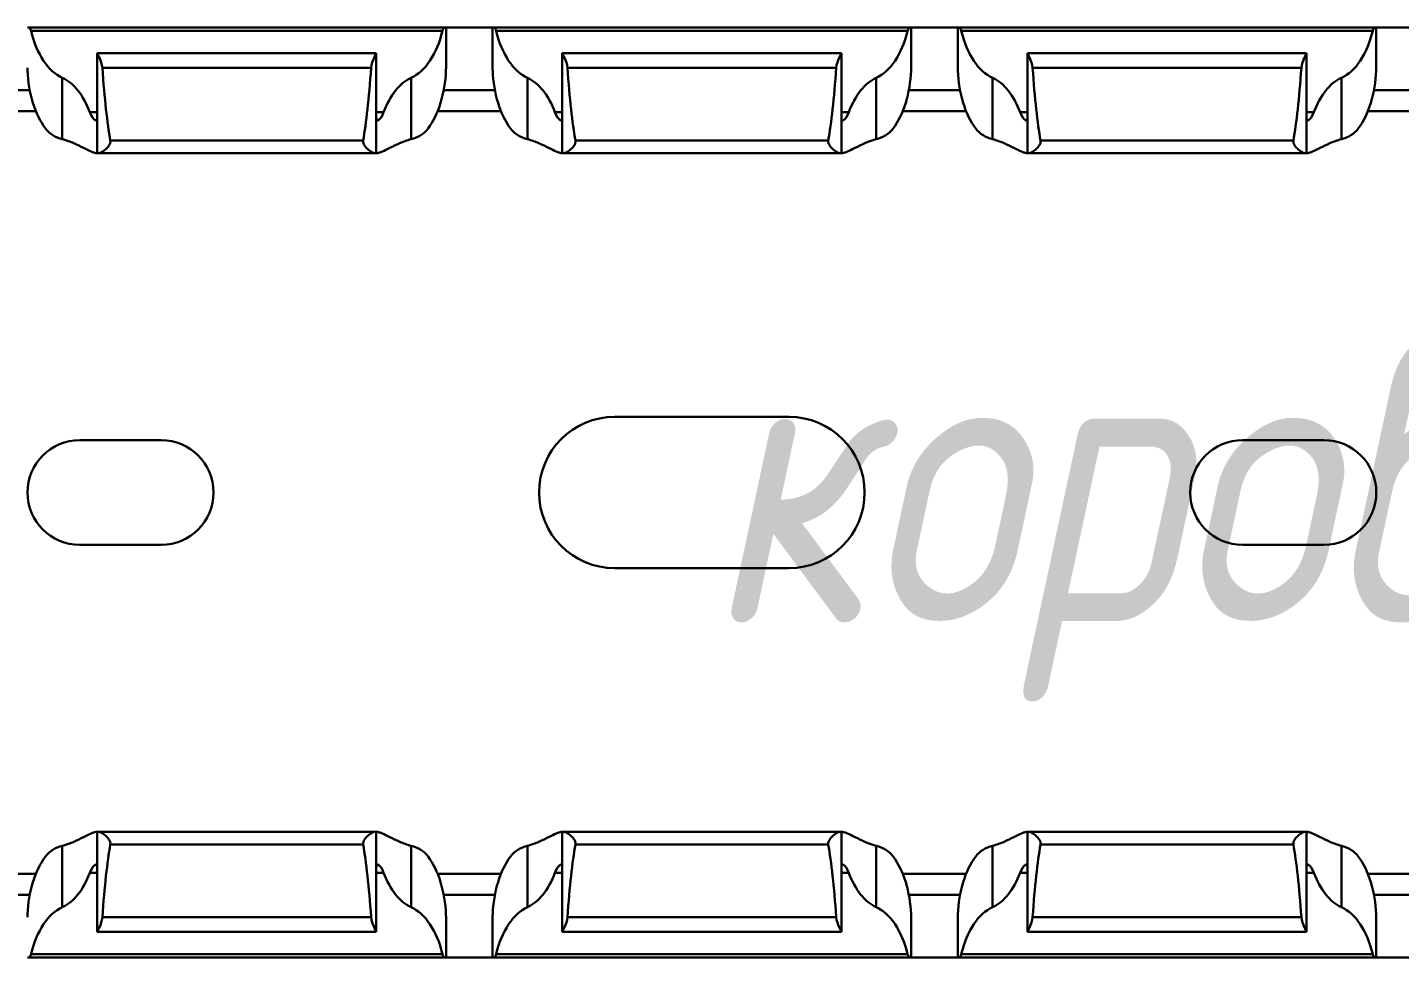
# Model space of a CAD drawing. Header units: millimetres. Extents: x -2573 to 2942, y -1220 to 2800.
# Drawn here: x 1441.4 to 1500.4, y 1288 to 1328 of the extents above; entities that cross this region are included whole.
import ezdxf

# ---------------------------------------------------------------- set-up
doc = ezdxf.new("R2010")
doc.units = ezdxf.units.MM
doc.styles.add('textstyle12', font='isocpeui.ttf', dxfattribs={"width": 0.8})

msp = doc.modelspace()

# ---------------------------------------------------------------- linework, layer by layer
at = {"linetype": 'Continuous', "lineweight": 30}
for p, q in [((1441.386, 1328), (1441.453, 1328)), ((1459.32, 1328), (1441.453, 1328)), ((1459.231, 1327.85), (1441.541, 1327.85)), ((1459.386, 1328), (1459.32, 1328)), ((1459.386, 1326.27), (1459.386, 1328)), ((1461.386, 1328), (1459.386, 1328)), ((1461.386, 1328), (1461.386, 1326.269)), ((1461.386, 1328), (1461.453, 1328)), ((1479.32, 1328), (1461.453, 1328)), ((1479.231, 1327.85), (1461.541, 1327.85)), ((1479.386, 1328), (1479.32, 1328)), ((1479.386, 1326.27), (1479.386, 1328)), ((1481.386, 1328), (1479.386, 1328)), ((1481.386, 1328), (1481.386, 1326.269)), ((1481.386, 1328), (1481.453, 1328)), ((1499.32, 1328), (1481.453, 1328)), ((1499.231, 1327.85), (1481.541, 1327.85)), ((1499.386, 1328), (1499.32, 1328)), ((1499.386, 1326.27), (1499.386, 1328)), ((1501.386, 1328), (1499.386, 1328)), ((1456.386, 1326.9), (1444.386, 1326.9)), ((1444.386, 1326.9), (1444.386, 1326.896)), ((1444.386, 1322.6), (1444.386, 1326.896)), ((1456.386, 1326.896), (1456.386, 1326.9)), ((1456.386, 1322.6), (1456.386, 1326.896)), ((1476.386, 1326.9), (1464.386, 1326.9)), ((1464.386, 1326.9), (1464.386, 1326.896)), ((1464.386, 1322.6), (1464.386, 1326.896)), ((1476.386, 1326.896), (1476.386, 1326.9)), ((1476.386, 1322.6), (1476.386, 1326.896)), ((1496.386, 1326.9), (1484.386, 1326.9)), ((1484.386, 1326.9), (1484.386, 1326.896)), ((1484.386, 1322.6), (1484.386, 1326.896)), ((1496.386, 1326.896), (1496.386, 1326.9)), ((1496.386, 1322.6), (1496.386, 1326.896)), ((1442.886, 1323.193), (1442.886, 1325.833)), ((1456.165, 1326.261), (1444.607, 1326.261)), ((1457.886, 1323.193), (1457.886, 1325.833)), ((1462.886, 1323.193), (1462.886, 1325.833)), ((1476.165, 1326.261), (1464.607, 1326.261)), ((1477.886, 1323.193), (1477.886, 1325.833)), ((1482.886, 1323.193), (1482.886, 1325.833)), ((1496.165, 1326.261), (1484.607, 1326.261)), ((1497.886, 1323.193), (1497.886, 1325.833)), ((1441.487, 1325.3), (1439.285, 1325.3)), ((1461.487, 1325.3), (1459.285, 1325.3)), ((1481.487, 1325.3), (1479.285, 1325.3)), ((1501.487, 1325.3), (1499.285, 1325.3)), ((1439.025, 1324.4), (1441.748, 1324.4)), ((1444.386, 1324.35), (1444.069, 1324.35)), ((1456.703, 1324.35), (1456.386, 1324.35)), ((1459.025, 1324.4), (1461.748, 1324.4)), ((1464.386, 1324.35), (1464.069, 1324.35)), ((1476.703, 1324.35), (1476.386, 1324.35)), ((1479.025, 1324.4), (1481.748, 1324.4)), ((1484.386, 1324.35), (1484.069, 1324.35)), ((1496.703, 1324.35), (1496.386, 1324.35)), ((1499.025, 1324.4), (1501.748, 1324.4)), ((1455.822, 1323.144), (1444.95, 1323.144)), ((1475.822, 1323.144), (1464.95, 1323.144)), ((1495.822, 1323.144), (1484.95, 1323.144)), ((1444.386, 1322.6), (1444.329, 1322.6)), ((1444.471, 1322.6), (1444.386, 1322.6)), ((1456.302, 1322.6), (1444.471, 1322.6)), ((1456.386, 1322.6), (1456.302, 1322.6)), ((1456.443, 1322.6), (1456.386, 1322.6)), ((1464.386, 1322.6), (1464.329, 1322.6)), ((1464.471, 1322.6), (1464.386, 1322.6)), ((1476.302, 1322.6), (1464.471, 1322.6)), ((1476.386, 1322.6), (1476.302, 1322.6)), ((1476.443, 1322.6), (1476.386, 1322.6)), ((1484.386, 1322.6), (1484.329, 1322.6)), ((1484.471, 1322.6), (1484.386, 1322.6)), ((1496.302, 1322.6), (1484.471, 1322.6)), ((1496.386, 1322.6), (1496.302, 1322.6)), ((1496.443, 1322.6), (1496.386, 1322.6)), ((1474.136, 1311.25), (1466.636, 1311.25)), ((1447.136, 1310.25), (1443.636, 1310.25)), ((1497.136, 1310.25), (1493.636, 1310.25)), ((1443.636, 1305.75), (1447.136, 1305.75)), ((1493.636, 1305.75), (1497.136, 1305.75)), ((1466.636, 1304.75), (1474.136, 1304.75)), ((1444.386, 1293.4), (1444.329, 1293.4)), ((1444.386, 1293.4), (1444.386, 1289.104)), ((1444.471, 1293.4), (1444.386, 1293.4)), ((1456.302, 1293.4), (1444.471, 1293.4)), ((1456.386, 1293.4), (1456.302, 1293.4)), ((1456.386, 1293.4), (1456.386, 1289.104)), ((1456.443, 1293.4), (1456.386, 1293.4)), ((1464.386, 1293.4), (1464.329, 1293.4)), ((1464.386, 1293.4), (1464.386, 1289.104)), ((1464.471, 1293.4), (1464.386, 1293.4)), ((1476.302, 1293.4), (1464.471, 1293.4)), ((1476.386, 1293.4), (1476.302, 1293.4)), ((1476.386, 1293.4), (1476.386, 1289.104)), ((1476.443, 1293.4), (1476.386, 1293.4)), ((1484.386, 1293.4), (1484.329, 1293.4)), ((1484.386, 1293.4), (1484.386, 1289.104)), ((1484.471, 1293.4), (1484.386, 1293.4)), ((1496.302, 1293.4), (1484.471, 1293.4)), ((1496.386, 1293.4), (1496.302, 1293.4)), ((1496.386, 1293.4), (1496.386, 1289.104)), ((1496.443, 1293.4), (1496.386, 1293.4)), ((1442.886, 1292.807), (1442.886, 1290.167)), ((1455.822, 1292.856), (1444.95, 1292.856)), ((1457.886, 1292.807), (1457.886, 1290.167)), ((1462.886, 1292.807), (1462.886, 1290.167)), ((1475.822, 1292.856), (1464.95, 1292.856)), ((1477.886, 1292.807), (1477.886, 1290.167)), ((1482.886, 1292.807), (1482.886, 1290.167)), ((1495.822, 1292.856), (1484.95, 1292.856)), ((1497.886, 1292.807), (1497.886, 1290.167)), ((1439.025, 1291.6), (1441.748, 1291.6)), ((1444.386, 1291.65), (1444.069, 1291.65)), ((1456.703, 1291.65), (1456.386, 1291.65)), ((1459.025, 1291.6), (1461.748, 1291.6)), ((1464.386, 1291.65), (1464.069, 1291.65)), ((1476.703, 1291.65), (1476.386, 1291.65)), ((1479.025, 1291.6), (1481.748, 1291.6)), ((1484.386, 1291.65), (1484.069, 1291.65)), ((1496.703, 1291.65), (1496.386, 1291.65)), ((1499.025, 1291.6), (1501.748, 1291.6)), ((1441.487, 1290.7), (1439.285, 1290.7)), ((1461.487, 1290.7), (1459.285, 1290.7)), ((1481.487, 1290.7), (1479.285, 1290.7)), ((1501.487, 1290.7), (1499.285, 1290.7)), ((1456.165, 1289.739), (1444.607, 1289.739)), ((1459.386, 1288), (1459.386, 1289.73)), ((1461.386, 1289.731), (1461.386, 1288)), ((1476.165, 1289.739), (1464.607, 1289.739)), ((1479.386, 1288), (1479.386, 1289.73)), ((1481.386, 1289.731), (1481.386, 1288)), ((1496.165, 1289.739), (1484.607, 1289.739)), ((1499.386, 1288), (1499.386, 1289.73)), ((1444.386, 1289.1), (1444.386, 1289.104)), ((1444.386, 1289.1), (1456.386, 1289.1)), ((1456.386, 1289.104), (1456.386, 1289.1)), ((1464.386, 1289.1), (1464.386, 1289.104)), ((1464.386, 1289.1), (1476.386, 1289.1)), ((1476.386, 1289.104), (1476.386, 1289.1)), ((1484.386, 1289.1), (1484.386, 1289.104)), ((1484.386, 1289.1), (1496.386, 1289.1)), ((1496.386, 1289.104), (1496.386, 1289.1)), ((1441.386, 1288), (1441.453, 1288)), ((1459.32, 1288), (1441.453, 1288)), ((1459.231, 1288.15), (1441.541, 1288.15)), ((1459.386, 1288), (1459.32, 1288)), ((1461.386, 1288), (1459.386, 1288)), ((1461.386, 1288), (1461.453, 1288)), ((1479.32, 1288), (1461.453, 1288)), ((1479.231, 1288.15), (1461.541, 1288.15)), ((1479.386, 1288), (1479.32, 1288)), ((1481.386, 1288), (1479.386, 1288)), ((1481.386, 1288), (1481.453, 1288)), ((1499.32, 1288), (1481.453, 1288)), ((1499.231, 1288.15), (1481.541, 1288.15)), ((1499.386, 1288), (1499.32, 1288)), ((1501.386, 1288), (1499.386, 1288))]:
    msp.add_line(p, q, dxfattribs=at)
for centre, radius, start, end in [((1466.636, 1308), 3.25, 90, 270), ((1474.136, 1308), 3.25, 270, 90), ((1443.636, 1308), 2.25, 90, 270), ((1447.136, 1308), 2.25, 270, 90), ((1493.636, 1308), 2.25, 90, 270), ((1497.136, 1308), 2.25, 270, 90)]:
    msp.add_arc(centre, radius, start, end, dxfattribs=at)
for centre, major_axis, ratio, start_param, end_param in [((1443.386, 1329.187), (0, 3.464), 0.57735, 1.96708, 2.888912), ((1457.386, 1329.187), (0, 3.464), 0.57735, 3.394273, 4.316105), ((1463.386, 1329.187), (0, 3.464), 0.57735, 1.96708, 2.888912), ((1477.386, 1329.187), (0, 3.464), 0.57735, 3.394273, 4.316105), ((1483.386, 1329.187), (0, 3.464), 0.57735, 1.96708, 2.888912), ((1497.386, 1329.187), (0, 3.464), 0.57735, 3.394273, 4.316105), ((1443.386, 1326.387), (0, 3.464), 0.57735, 1.6393, 2.48183), ((1442.386, 1322.479), (0, 3.464), 0.57735, 5.282988, 6.030505), ((1445.386, 1333.431), (0, 11.43), 0.087489, 2.248826, 2.690566), ((1455.386, 1333.431), (0, 11.43), 0.087489, 3.592619, 4.034359), ((1458.386, 1322.479), (0, 3.464), 0.57735, 0.25268, 1.000198), ((1457.386, 1326.387), (0, 3.464), 0.57735, 3.801355, 4.643885), ((1463.386, 1326.387), (0, 3.464), 0.57735, 1.6393, 2.48183), ((1462.386, 1322.479), (0, 3.464), 0.57735, 5.282988, 6.030505), ((1465.386, 1333.431), (0, 11.43), 0.087489, 2.248826, 2.690566), ((1475.386, 1333.431), (0, 11.43), 0.087489, 3.592619, 4.034359), ((1478.386, 1322.479), (0, 3.464), 0.57735, 0.25268, 1.000198), ((1477.386, 1326.387), (0, 3.464), 0.57735, 3.801355, 4.643885), ((1483.386, 1326.387), (0, 3.464), 0.57735, 1.6393, 2.48183), ((1482.386, 1322.479), (0, 3.464), 0.57735, 5.282988, 6.030505), ((1485.386, 1333.431), (0, 11.43), 0.087489, 2.248826, 2.690566), ((1495.386, 1333.431), (0, 11.43), 0.087489, 3.592619, 4.034359), ((1498.386, 1322.479), (0, 3.464), 0.57735, 0.25268, 1.000198), ((1497.386, 1326.387), (0, 3.464), 0.57735, 3.801355, 4.643885), ((1445.386, 1282.569), (0, 11.43), 0.087489, 0.451027, 0.892766), ((1455.386, 1282.569), (0, 11.43), 0.087489, 5.390419, 5.832158), ((1465.386, 1282.569), (0, 11.43), 0.087489, 0.451027, 0.892766), ((1475.386, 1282.569), (0, 11.43), 0.087489, 5.390419, 5.832158), ((1485.386, 1282.569), (0, 11.43), 0.087489, 0.451027, 0.892766), ((1495.386, 1282.569), (0, 11.43), 0.087489, 5.390419, 5.832158), ((1443.386, 1289.613), (0, 3.464), 0.57735, 0.659763, 1.502293), ((1457.386, 1289.613), (0, 3.464), 0.57735, 4.780893, 5.623423), ((1463.386, 1289.613), (0, 3.464), 0.57735, 0.659763, 1.502293), ((1477.386, 1289.613), (0, 3.464), 0.57735, 4.780893, 5.623423), ((1483.386, 1289.613), (0, 3.464), 0.57735, 0.659763, 1.502293), ((1497.386, 1289.613), (0, 3.464), 0.57735, 4.780893, 5.623423), ((1442.386, 1293.521), (0, 3.464), 0.57735, 3.394273, 4.14179), ((1458.386, 1293.521), (0, 3.464), 0.57735, 2.141395, 2.888912), ((1462.386, 1293.521), (0, 3.464), 0.57735, 3.394273, 4.14179), ((1478.386, 1293.521), (0, 3.464), 0.57735, 2.141395, 2.888912), ((1482.386, 1293.521), (0, 3.464), 0.57735, 3.394273, 4.14179), ((1498.386, 1293.521), (0, 3.464), 0.57735, 2.141395, 2.888912), ((1443.386, 1286.813), (0, 3.464), 0.57735, 0.25268, 1.174513), ((1457.386, 1286.813), (0, 3.464), 0.57735, 5.108673, 6.030505), ((1463.386, 1286.813), (0, 3.464), 0.57735, 0.25268, 1.174513), ((1477.386, 1286.813), (0, 3.464), 0.57735, 5.108673, 6.030505), ((1483.386, 1286.813), (0, 3.464), 0.57735, 0.25268, 1.174513), ((1497.386, 1286.813), (0, 3.464), 0.57735, 5.108673, 6.030505)]:
    msp.add_ellipse(centre, major_axis=major_axis, ratio=ratio, start_param=start_param, end_param=end_param, dxfattribs=at)
for points, knots in [([(1441.453, 1328), (1441.467, 1328), (1441.483, 1327.986), (1441.515, 1327.934), (1441.53, 1327.897), (1441.541, 1327.85)], [0, 0, 0, 0, 0.5, 0.5, 1, 1, 1, 1]), ([(1459.231, 1327.85), (1459.242, 1327.896), (1459.258, 1327.934), (1459.289, 1327.986), (1459.306, 1328), (1459.32, 1328)], [0, 0, 0, 0, 0.5, 0.5, 1, 1, 1, 1]), ([(1461.453, 1328), (1461.467, 1328), (1461.483, 1327.986), (1461.515, 1327.934), (1461.53, 1327.897), (1461.541, 1327.85)], [0, 0, 0, 0, 0.5, 0.5, 1, 1, 1, 1]), ([(1479.231, 1327.85), (1479.242, 1327.896), (1479.258, 1327.934), (1479.289, 1327.986), (1479.306, 1328), (1479.32, 1328)], [0, 0, 0, 0, 0.5, 0.5, 1, 1, 1, 1]), ([(1481.453, 1328), (1481.467, 1328), (1481.483, 1327.986), (1481.515, 1327.934), (1481.53, 1327.897), (1481.541, 1327.85)], [0, 0, 0, 0, 0.5, 0.5, 1, 1, 1, 1]), ([(1499.231, 1327.85), (1499.242, 1327.896), (1499.258, 1327.934), (1499.289, 1327.986), (1499.306, 1328), (1499.32, 1328)], [0, 0, 0, 0, 0.5, 0.5, 1, 1, 1, 1]), ([(1444.386, 1326.896), (1444.386, 1326.888), (1444.397, 1326.865), (1444.432, 1326.794), (1444.457, 1326.746), (1444.536, 1326.577), (1444.596, 1326.428), (1444.607, 1326.261)], [0, 0, 0, 0, 0.25, 0.25, 0.5, 0.5, 1, 1, 1, 1]), ([(1456.165, 1326.261), (1456.177, 1326.427), (1456.237, 1326.578), (1456.315, 1326.746), (1456.34, 1326.794), (1456.376, 1326.865), (1456.386, 1326.888), (1456.386, 1326.896)], [0, 0, 0, 0, 0.5, 0.5, 0.75, 0.75, 1, 1, 1, 1]), ([(1464.386, 1326.896), (1464.386, 1326.888), (1464.397, 1326.865), (1464.432, 1326.794), (1464.457, 1326.746), (1464.536, 1326.577), (1464.596, 1326.428), (1464.607, 1326.261)], [0, 0, 0, 0, 0.25, 0.25, 0.5, 0.5, 1, 1, 1, 1]), ([(1476.165, 1326.261), (1476.177, 1326.427), (1476.237, 1326.578), (1476.315, 1326.746), (1476.34, 1326.794), (1476.376, 1326.865), (1476.386, 1326.888), (1476.386, 1326.896)], [0, 0, 0, 0, 0.5, 0.5, 0.75, 0.75, 1, 1, 1, 1]), ([(1484.386, 1326.896), (1484.386, 1326.888), (1484.397, 1326.865), (1484.432, 1326.794), (1484.457, 1326.746), (1484.536, 1326.577), (1484.596, 1326.428), (1484.607, 1326.261)], [0, 0, 0, 0, 0.25, 0.25, 0.5, 0.5, 1, 1, 1, 1]), ([(1496.165, 1326.261), (1496.177, 1326.427), (1496.237, 1326.578), (1496.315, 1326.746), (1496.34, 1326.794), (1496.376, 1326.865), (1496.386, 1326.888), (1496.386, 1326.896)], [0, 0, 0, 0, 0.5, 0.5, 0.75, 0.75, 1, 1, 1, 1]), ([(1441.391, 1326.15), (1441.391, 1326.162), (1441.389, 1326.202), (1441.386, 1326.248), (1441.387, 1326.264), (1441.387, 1326.269)], [0, 0, 0, 0, 0.2324746, 0.7770617, 1, 1, 1, 1]), ([(1459.386, 1326.27), (1459.386, 1326.26), (1459.386, 1326.235), (1459.383, 1326.186), (1459.382, 1326.154), (1459.382, 1326.15)], [0, 0, 0, 0, 0.388498, 0.929493, 1, 1, 1, 1]), ([(1461.391, 1326.15), (1461.391, 1326.162), (1461.389, 1326.202), (1461.386, 1326.248), (1461.387, 1326.264), (1461.387, 1326.269)], [0, 0, 0, 0, 0.2324756, 0.7770619, 1, 1, 1, 1]), ([(1479.386, 1326.27), (1479.386, 1326.26), (1479.386, 1326.235), (1479.383, 1326.186), (1479.382, 1326.154), (1479.382, 1326.15)], [0, 0, 0, 0, 0.388498, 0.929496, 1, 1, 1, 1]), ([(1481.391, 1326.15), (1481.391, 1326.162), (1481.389, 1326.202), (1481.386, 1326.248), (1481.387, 1326.264), (1481.387, 1326.269)], [0, 0, 0, 0, 0.232473, 0.777062, 1, 1, 1, 1]), ([(1499.386, 1326.27), (1499.386, 1326.26), (1499.386, 1326.235), (1499.383, 1326.186), (1499.382, 1326.154), (1499.382, 1326.15)], [0, 0, 0, 0, 0.388498, 0.929496, 1, 1, 1, 1]), ([(1444.069, 1324.35), (1444.136, 1324.171), (1444.232, 1324.046), (1444.328, 1323.993), (1444.352, 1323.998), (1444.381, 1324.057), (1444.386, 1324.111), (1444.386, 1324.185)], [0, 0, 0, 0, 0.5, 0.5, 0.75, 0.75, 1, 1, 1, 1]), ([(1456.386, 1324.185), (1456.386, 1324.111), (1456.391, 1324.057), (1456.421, 1323.998), (1456.445, 1323.993), (1456.541, 1324.047), (1456.637, 1324.172), (1456.703, 1324.35)], [0, 0, 0, 0, 0.25, 0.25, 0.5, 0.5, 1, 1, 1, 1]), ([(1464.069, 1324.35), (1464.136, 1324.171), (1464.232, 1324.046), (1464.328, 1323.993), (1464.352, 1323.998), (1464.381, 1324.057), (1464.386, 1324.111), (1464.386, 1324.185)], [0, 0, 0, 0, 0.5, 0.5, 0.75, 0.75, 1, 1, 1, 1]), ([(1476.386, 1324.185), (1476.386, 1324.111), (1476.391, 1324.057), (1476.421, 1323.998), (1476.445, 1323.993), (1476.541, 1324.047), (1476.637, 1324.172), (1476.703, 1324.35)], [0, 0, 0, 0, 0.25, 0.25, 0.5, 0.5, 1, 1, 1, 1]), ([(1484.069, 1324.35), (1484.136, 1324.171), (1484.232, 1324.046), (1484.328, 1323.993), (1484.352, 1323.998), (1484.381, 1324.057), (1484.386, 1324.111), (1484.386, 1324.185)], [0, 0, 0, 0, 0.5, 0.5, 0.75, 0.75, 1, 1, 1, 1]), ([(1496.386, 1324.185), (1496.386, 1324.111), (1496.391, 1324.057), (1496.421, 1323.998), (1496.445, 1323.993), (1496.541, 1324.047), (1496.637, 1324.172), (1496.703, 1324.35)], [0, 0, 0, 0, 0.25, 0.25, 0.5, 0.5, 1, 1, 1, 1]), ([(1442.886, 1323.193), (1442.738, 1323.23), (1442.598, 1323.286), (1442.352, 1323.438), (1442.246, 1323.535), (1442.16, 1323.65)], [0, 0, 0, 0, 0.5, 0.5, 1, 1, 1, 1]), ([(1458.612, 1323.65), (1458.527, 1323.535), (1458.421, 1323.438), (1458.175, 1323.286), (1458.035, 1323.23), (1457.886, 1323.193)], [0, 0, 0, 0, 0.5, 0.5, 1, 1, 1, 1]), ([(1462.886, 1323.193), (1462.738, 1323.23), (1462.598, 1323.286), (1462.352, 1323.438), (1462.246, 1323.535), (1462.16, 1323.65)], [0, 0, 0, 0, 0.5, 0.5, 1, 1, 1, 1]), ([(1478.612, 1323.65), (1478.527, 1323.535), (1478.421, 1323.438), (1478.175, 1323.286), (1478.035, 1323.23), (1477.886, 1323.193)], [0, 0, 0, 0, 0.5, 0.5, 1, 1, 1, 1]), ([(1482.886, 1323.193), (1482.738, 1323.23), (1482.598, 1323.286), (1482.352, 1323.438), (1482.246, 1323.535), (1482.16, 1323.65)], [0, 0, 0, 0, 0.5, 0.5, 1, 1, 1, 1]), ([(1498.612, 1323.65), (1498.527, 1323.535), (1498.421, 1323.438), (1498.175, 1323.286), (1498.035, 1323.23), (1497.886, 1323.193)], [0, 0, 0, 0, 0.5, 0.5, 1, 1, 1, 1]), ([(1444.329, 1322.6), (1444.307, 1322.6), (1444.278, 1322.606), (1444.209, 1322.628), (1444.169, 1322.644), (1444.033, 1322.705), (1443.923, 1322.761), (1443.671, 1322.887), (1443.532, 1322.956), (1443.228, 1323.087), (1443.062, 1323.149), (1442.886, 1323.193)], [0, 0, 0, 0, 0.125, 0.125, 0.25, 0.25, 0.5, 0.5, 0.75, 0.75, 1, 1, 1, 1]), ([(1444.95, 1323.144), (1444.958, 1323.104), (1444.954, 1323.062), (1444.93, 1322.984), (1444.91, 1322.949), (1444.844, 1322.853), (1444.792, 1322.8), (1444.689, 1322.709), (1444.638, 1322.671), (1444.545, 1322.617), (1444.503, 1322.6), (1444.471, 1322.6)], [0, 0, 0, 0, 0.125, 0.125, 0.25, 0.25, 0.5, 0.5, 0.75, 0.75, 1, 1, 1, 1]), ([(1456.302, 1322.6), (1456.269, 1322.6), (1456.227, 1322.617), (1456.135, 1322.671), (1456.083, 1322.709), (1455.981, 1322.8), (1455.928, 1322.853), (1455.862, 1322.949), (1455.843, 1322.984), (1455.818, 1323.061), (1455.815, 1323.104), (1455.822, 1323.144)], [0, 0, 0, 0, 0.25, 0.25, 0.5, 0.5, 0.75, 0.75, 0.875, 0.875, 1, 1, 1, 1]), ([(1457.886, 1323.193), (1457.709, 1323.149), (1457.544, 1323.086), (1457.241, 1322.956), (1457.1, 1322.886), (1456.851, 1322.761), (1456.739, 1322.705), (1456.604, 1322.644), (1456.564, 1322.628), (1456.494, 1322.606), (1456.465, 1322.6), (1456.443, 1322.6)], [0, 0, 0, 0, 0.25, 0.25, 0.5, 0.5, 0.75, 0.75, 0.875, 0.875, 1, 1, 1, 1]), ([(1464.329, 1322.6), (1464.307, 1322.6), (1464.278, 1322.606), (1464.209, 1322.628), (1464.169, 1322.644), (1464.033, 1322.705), (1463.923, 1322.761), (1463.671, 1322.887), (1463.532, 1322.956), (1463.228, 1323.087), (1463.062, 1323.149), (1462.886, 1323.193)], [0, 0, 0, 0, 0.125, 0.125, 0.25, 0.25, 0.5, 0.5, 0.75, 0.75, 1, 1, 1, 1]), ([(1464.95, 1323.144), (1464.958, 1323.104), (1464.954, 1323.062), (1464.93, 1322.984), (1464.91, 1322.949), (1464.844, 1322.853), (1464.792, 1322.8), (1464.689, 1322.709), (1464.638, 1322.671), (1464.545, 1322.617), (1464.503, 1322.6), (1464.471, 1322.6)], [0, 0, 0, 0, 0.125, 0.125, 0.25, 0.25, 0.5, 0.5, 0.75, 0.75, 1, 1, 1, 1]), ([(1476.302, 1322.6), (1476.269, 1322.6), (1476.227, 1322.617), (1476.135, 1322.671), (1476.083, 1322.709), (1475.981, 1322.8), (1475.928, 1322.853), (1475.862, 1322.949), (1475.843, 1322.984), (1475.818, 1323.061), (1475.815, 1323.104), (1475.822, 1323.144)], [0, 0, 0, 0, 0.25, 0.25, 0.5, 0.5, 0.75, 0.75, 0.875, 0.875, 1, 1, 1, 1]), ([(1477.886, 1323.193), (1477.709, 1323.149), (1477.544, 1323.086), (1477.241, 1322.956), (1477.1, 1322.886), (1476.851, 1322.761), (1476.739, 1322.705), (1476.604, 1322.644), (1476.564, 1322.628), (1476.494, 1322.606), (1476.465, 1322.6), (1476.443, 1322.6)], [0, 0, 0, 0, 0.25, 0.25, 0.5, 0.5, 0.75, 0.75, 0.875, 0.875, 1, 1, 1, 1]), ([(1484.329, 1322.6), (1484.307, 1322.6), (1484.278, 1322.606), (1484.209, 1322.628), (1484.169, 1322.644), (1484.033, 1322.705), (1483.923, 1322.761), (1483.671, 1322.887), (1483.532, 1322.956), (1483.228, 1323.087), (1483.062, 1323.149), (1482.886, 1323.193)], [0, 0, 0, 0, 0.125, 0.125, 0.25, 0.25, 0.5, 0.5, 0.75, 0.75, 1, 1, 1, 1]), ([(1484.95, 1323.144), (1484.958, 1323.104), (1484.954, 1323.062), (1484.93, 1322.984), (1484.91, 1322.949), (1484.844, 1322.853), (1484.792, 1322.8), (1484.689, 1322.709), (1484.638, 1322.671), (1484.545, 1322.617), (1484.503, 1322.6), (1484.471, 1322.6)], [0, 0, 0, 0, 0.125, 0.125, 0.25, 0.25, 0.5, 0.5, 0.75, 0.75, 1, 1, 1, 1]), ([(1496.302, 1322.6), (1496.269, 1322.6), (1496.227, 1322.617), (1496.135, 1322.671), (1496.083, 1322.709), (1495.981, 1322.8), (1495.928, 1322.853), (1495.862, 1322.949), (1495.843, 1322.984), (1495.818, 1323.061), (1495.815, 1323.104), (1495.822, 1323.144)], [0, 0, 0, 0, 0.25, 0.25, 0.5, 0.5, 0.75, 0.75, 0.875, 0.875, 1, 1, 1, 1]), ([(1497.886, 1323.193), (1497.709, 1323.149), (1497.544, 1323.086), (1497.241, 1322.956), (1497.1, 1322.886), (1496.851, 1322.761), (1496.739, 1322.705), (1496.604, 1322.644), (1496.564, 1322.628), (1496.494, 1322.606), (1496.465, 1322.6), (1496.443, 1322.6)], [0, 0, 0, 0, 0.25, 0.25, 0.5, 0.5, 0.75, 0.75, 0.875, 0.875, 1, 1, 1, 1]), ([(1444.329, 1293.4), (1444.307, 1293.4), (1444.278, 1293.394), (1444.209, 1293.372), (1444.169, 1293.356), (1444.033, 1293.295), (1443.923, 1293.239), (1443.671, 1293.113), (1443.532, 1293.044), (1443.228, 1292.913), (1443.062, 1292.851), (1442.886, 1292.807)], [0, 0, 0, 0, 0.125, 0.125, 0.25, 0.25, 0.5, 0.5, 0.75, 0.75, 1, 1, 1, 1]), ([(1444.95, 1292.856), (1444.958, 1292.896), (1444.954, 1292.938), (1444.93, 1293.016), (1444.91, 1293.051), (1444.844, 1293.147), (1444.792, 1293.2), (1444.689, 1293.291), (1444.638, 1293.329), (1444.545, 1293.383), (1444.503, 1293.4), (1444.471, 1293.4)], [0, 0, 0, 0, 0.125, 0.125, 0.25, 0.25, 0.5, 0.5, 0.75, 0.75, 1, 1, 1, 1]), ([(1456.302, 1293.4), (1456.269, 1293.4), (1456.227, 1293.383), (1456.135, 1293.329), (1456.083, 1293.291), (1455.981, 1293.2), (1455.928, 1293.147), (1455.862, 1293.051), (1455.843, 1293.016), (1455.818, 1292.939), (1455.815, 1292.896), (1455.822, 1292.856)], [0, 0, 0, 0, 0.25, 0.25, 0.5, 0.5, 0.75, 0.75, 0.875, 0.875, 1, 1, 1, 1]), ([(1457.886, 1292.807), (1457.709, 1292.851), (1457.544, 1292.914), (1457.241, 1293.044), (1457.1, 1293.114), (1456.851, 1293.239), (1456.739, 1293.295), (1456.604, 1293.356), (1456.564, 1293.372), (1456.494, 1293.394), (1456.465, 1293.4), (1456.443, 1293.4)], [0, 0, 0, 0, 0.25, 0.25, 0.5, 0.5, 0.75, 0.75, 0.875, 0.875, 1, 1, 1, 1]), ([(1464.329, 1293.4), (1464.307, 1293.4), (1464.278, 1293.394), (1464.209, 1293.372), (1464.169, 1293.356), (1464.033, 1293.295), (1463.923, 1293.239), (1463.671, 1293.113), (1463.532, 1293.044), (1463.228, 1292.913), (1463.062, 1292.851), (1462.886, 1292.807)], [0, 0, 0, 0, 0.125, 0.125, 0.25, 0.25, 0.5, 0.5, 0.75, 0.75, 1, 1, 1, 1]), ([(1464.95, 1292.856), (1464.958, 1292.896), (1464.954, 1292.938), (1464.93, 1293.016), (1464.91, 1293.051), (1464.844, 1293.147), (1464.792, 1293.2), (1464.689, 1293.291), (1464.638, 1293.329), (1464.545, 1293.383), (1464.503, 1293.4), (1464.471, 1293.4)], [0, 0, 0, 0, 0.125, 0.125, 0.25, 0.25, 0.5, 0.5, 0.75, 0.75, 1, 1, 1, 1]), ([(1476.302, 1293.4), (1476.269, 1293.4), (1476.227, 1293.383), (1476.135, 1293.329), (1476.083, 1293.291), (1475.981, 1293.2), (1475.928, 1293.147), (1475.862, 1293.051), (1475.843, 1293.016), (1475.818, 1292.939), (1475.815, 1292.896), (1475.822, 1292.856)], [0, 0, 0, 0, 0.25, 0.25, 0.5, 0.5, 0.75, 0.75, 0.875, 0.875, 1, 1, 1, 1]), ([(1477.886, 1292.807), (1477.709, 1292.851), (1477.544, 1292.914), (1477.241, 1293.044), (1477.1, 1293.114), (1476.851, 1293.239), (1476.739, 1293.295), (1476.604, 1293.356), (1476.564, 1293.372), (1476.494, 1293.394), (1476.465, 1293.4), (1476.443, 1293.4)], [0, 0, 0, 0, 0.25, 0.25, 0.5, 0.5, 0.75, 0.75, 0.875, 0.875, 1, 1, 1, 1]), ([(1484.329, 1293.4), (1484.307, 1293.4), (1484.278, 1293.394), (1484.209, 1293.372), (1484.169, 1293.356), (1484.033, 1293.295), (1483.923, 1293.239), (1483.671, 1293.113), (1483.532, 1293.044), (1483.228, 1292.913), (1483.062, 1292.851), (1482.886, 1292.807)], [0, 0, 0, 0, 0.125, 0.125, 0.25, 0.25, 0.5, 0.5, 0.75, 0.75, 1, 1, 1, 1]), ([(1484.95, 1292.856), (1484.958, 1292.896), (1484.954, 1292.938), (1484.93, 1293.016), (1484.91, 1293.051), (1484.844, 1293.147), (1484.792, 1293.2), (1484.689, 1293.291), (1484.638, 1293.329), (1484.545, 1293.383), (1484.503, 1293.4), (1484.471, 1293.4)], [0, 0, 0, 0, 0.125, 0.125, 0.25, 0.25, 0.5, 0.5, 0.75, 0.75, 1, 1, 1, 1]), ([(1496.302, 1293.4), (1496.269, 1293.4), (1496.227, 1293.383), (1496.135, 1293.329), (1496.083, 1293.291), (1495.981, 1293.2), (1495.928, 1293.147), (1495.862, 1293.051), (1495.843, 1293.016), (1495.818, 1292.939), (1495.815, 1292.896), (1495.822, 1292.856)], [0, 0, 0, 0, 0.25, 0.25, 0.5, 0.5, 0.75, 0.75, 0.875, 0.875, 1, 1, 1, 1]), ([(1497.886, 1292.807), (1497.709, 1292.851), (1497.544, 1292.914), (1497.241, 1293.044), (1497.1, 1293.114), (1496.851, 1293.239), (1496.739, 1293.295), (1496.604, 1293.356), (1496.564, 1293.372), (1496.494, 1293.394), (1496.465, 1293.4), (1496.443, 1293.4)], [0, 0, 0, 0, 0.25, 0.25, 0.5, 0.5, 0.75, 0.75, 0.875, 0.875, 1, 1, 1, 1]), ([(1442.886, 1292.807), (1442.738, 1292.77), (1442.598, 1292.714), (1442.352, 1292.562), (1442.246, 1292.465), (1442.16, 1292.35)], [0, 0, 0, 0, 0.5, 0.5, 1, 1, 1, 1]), ([(1458.612, 1292.35), (1458.527, 1292.465), (1458.421, 1292.562), (1458.175, 1292.714), (1458.035, 1292.77), (1457.886, 1292.807)], [0, 0, 0, 0, 0.5, 0.5, 1, 1, 1, 1]), ([(1462.886, 1292.807), (1462.738, 1292.77), (1462.598, 1292.714), (1462.352, 1292.562), (1462.246, 1292.465), (1462.16, 1292.35)], [0, 0, 0, 0, 0.5, 0.5, 1, 1, 1, 1]), ([(1478.612, 1292.35), (1478.527, 1292.465), (1478.421, 1292.562), (1478.175, 1292.714), (1478.035, 1292.77), (1477.886, 1292.807)], [0, 0, 0, 0, 0.5, 0.5, 1, 1, 1, 1]), ([(1482.886, 1292.807), (1482.738, 1292.77), (1482.598, 1292.714), (1482.352, 1292.562), (1482.246, 1292.465), (1482.16, 1292.35)], [0, 0, 0, 0, 0.5, 0.5, 1, 1, 1, 1]), ([(1498.612, 1292.35), (1498.527, 1292.465), (1498.421, 1292.562), (1498.175, 1292.714), (1498.035, 1292.77), (1497.886, 1292.807)], [0, 0, 0, 0, 0.5, 0.5, 1, 1, 1, 1]), ([(1444.069, 1291.65), (1444.136, 1291.829), (1444.232, 1291.954), (1444.328, 1292.007), (1444.352, 1292.002), (1444.381, 1291.943), (1444.386, 1291.889), (1444.386, 1291.815)], [0, 0, 0, 0, 0.5, 0.5, 0.75, 0.75, 1, 1, 1, 1]), ([(1456.386, 1291.815), (1456.386, 1291.889), (1456.391, 1291.943), (1456.421, 1292.002), (1456.445, 1292.007), (1456.541, 1291.953), (1456.637, 1291.828), (1456.703, 1291.65)], [0, 0, 0, 0, 0.25, 0.25, 0.5, 0.5, 1, 1, 1, 1]), ([(1464.069, 1291.65), (1464.136, 1291.829), (1464.232, 1291.954), (1464.328, 1292.007), (1464.352, 1292.002), (1464.381, 1291.943), (1464.386, 1291.889), (1464.386, 1291.815)], [0, 0, 0, 0, 0.5, 0.5, 0.75, 0.75, 1, 1, 1, 1]), ([(1476.386, 1291.815), (1476.386, 1291.889), (1476.391, 1291.943), (1476.421, 1292.002), (1476.445, 1292.007), (1476.541, 1291.953), (1476.637, 1291.828), (1476.703, 1291.65)], [0, 0, 0, 0, 0.25, 0.25, 0.5, 0.5, 1, 1, 1, 1]), ([(1484.069, 1291.65), (1484.136, 1291.829), (1484.232, 1291.954), (1484.328, 1292.007), (1484.352, 1292.002), (1484.381, 1291.943), (1484.386, 1291.889), (1484.386, 1291.815)], [0, 0, 0, 0, 0.5, 0.5, 0.75, 0.75, 1, 1, 1, 1]), ([(1496.386, 1291.815), (1496.386, 1291.889), (1496.391, 1291.943), (1496.421, 1292.002), (1496.445, 1292.007), (1496.541, 1291.953), (1496.637, 1291.828), (1496.703, 1291.65)], [0, 0, 0, 0, 0.25, 0.25, 0.5, 0.5, 1, 1, 1, 1]), ([(1441.391, 1289.85), (1441.391, 1289.838), (1441.389, 1289.798), (1441.386, 1289.752), (1441.387, 1289.736), (1441.387, 1289.731)], [0, 0, 0, 0, 0.2324746, 0.7770617, 1, 1, 1, 1]), ([(1459.386, 1289.73), (1459.386, 1289.74), (1459.386, 1289.765), (1459.383, 1289.814), (1459.382, 1289.846), (1459.382, 1289.85)], [0, 0, 0, 0, 0.388498, 0.929493, 1, 1, 1, 1]), ([(1461.391, 1289.85), (1461.391, 1289.838), (1461.389, 1289.798), (1461.386, 1289.752), (1461.387, 1289.736), (1461.387, 1289.731)], [0, 0, 0, 0, 0.2324756, 0.7770619, 1, 1, 1, 1]), ([(1479.386, 1289.73), (1479.386, 1289.74), (1479.386, 1289.765), (1479.383, 1289.814), (1479.382, 1289.846), (1479.382, 1289.85)], [0, 0, 0, 0, 0.388498, 0.929496, 1, 1, 1, 1]), ([(1481.391, 1289.85), (1481.391, 1289.838), (1481.389, 1289.798), (1481.386, 1289.752), (1481.387, 1289.736), (1481.387, 1289.731)], [0, 0, 0, 0, 0.232473, 0.777062, 1, 1, 1, 1]), ([(1499.386, 1289.73), (1499.386, 1289.74), (1499.386, 1289.765), (1499.383, 1289.814), (1499.382, 1289.846), (1499.382, 1289.85)], [0, 0, 0, 0, 0.388498, 0.929496, 1, 1, 1, 1]), ([(1444.386, 1289.104), (1444.386, 1289.112), (1444.397, 1289.135), (1444.432, 1289.206), (1444.457, 1289.254), (1444.536, 1289.423), (1444.596, 1289.572), (1444.607, 1289.739)], [0, 0, 0, 0, 0.25, 0.25, 0.5, 0.5, 1, 1, 1, 1]), ([(1456.165, 1289.739), (1456.177, 1289.573), (1456.237, 1289.422), (1456.315, 1289.254), (1456.34, 1289.206), (1456.376, 1289.135), (1456.386, 1289.112), (1456.386, 1289.104)], [0, 0, 0, 0, 0.5, 0.5, 0.75, 0.75, 1, 1, 1, 1]), ([(1464.386, 1289.104), (1464.386, 1289.112), (1464.397, 1289.135), (1464.432, 1289.206), (1464.457, 1289.254), (1464.536, 1289.423), (1464.596, 1289.572), (1464.607, 1289.739)], [0, 0, 0, 0, 0.25, 0.25, 0.5, 0.5, 1, 1, 1, 1]), ([(1476.165, 1289.739), (1476.177, 1289.573), (1476.237, 1289.422), (1476.315, 1289.254), (1476.34, 1289.206), (1476.376, 1289.135), (1476.386, 1289.112), (1476.386, 1289.104)], [0, 0, 0, 0, 0.5, 0.5, 0.75, 0.75, 1, 1, 1, 1]), ([(1484.386, 1289.104), (1484.386, 1289.112), (1484.397, 1289.135), (1484.432, 1289.206), (1484.457, 1289.254), (1484.536, 1289.423), (1484.596, 1289.572), (1484.607, 1289.739)], [0, 0, 0, 0, 0.25, 0.25, 0.5, 0.5, 1, 1, 1, 1]), ([(1496.165, 1289.739), (1496.177, 1289.573), (1496.237, 1289.422), (1496.315, 1289.254), (1496.34, 1289.206), (1496.376, 1289.135), (1496.386, 1289.112), (1496.386, 1289.104)], [0, 0, 0, 0, 0.5, 0.5, 0.75, 0.75, 1, 1, 1, 1]), ([(1441.453, 1288), (1441.467, 1288), (1441.483, 1288.014), (1441.515, 1288.066), (1441.53, 1288.103), (1441.541, 1288.15)], [0, 0, 0, 0, 0.5, 0.5, 1, 1, 1, 1]), ([(1459.231, 1288.15), (1459.242, 1288.104), (1459.258, 1288.066), (1459.289, 1288.014), (1459.306, 1288), (1459.32, 1288)], [0, 0, 0, 0, 0.5, 0.5, 1, 1, 1, 1]), ([(1461.453, 1288), (1461.467, 1288), (1461.483, 1288.014), (1461.515, 1288.066), (1461.53, 1288.103), (1461.541, 1288.15)], [0, 0, 0, 0, 0.5, 0.5, 1, 1, 1, 1]), ([(1479.231, 1288.15), (1479.242, 1288.104), (1479.258, 1288.066), (1479.289, 1288.014), (1479.306, 1288), (1479.32, 1288)], [0, 0, 0, 0, 0.5, 0.5, 1, 1, 1, 1]), ([(1481.453, 1288), (1481.467, 1288), (1481.483, 1288.014), (1481.515, 1288.066), (1481.53, 1288.103), (1481.541, 1288.15)], [0, 0, 0, 0, 0.5, 0.5, 1, 1, 1, 1]), ([(1499.231, 1288.15), (1499.242, 1288.104), (1499.258, 1288.066), (1499.289, 1288.014), (1499.306, 1288), (1499.32, 1288)], [0, 0, 0, 0, 0.5, 0.5, 1, 1, 1, 1])]:
    msp.add_open_spline(points, degree=3, knots=knots, dxfattribs=at)

# ---------------------------------------------------------------- texts
at = {"color": 1, "lineweight": 40, "style": 'textstyle12', "width": 0.8}
msp.add_text('короб 40х100 (00161RL)', height=12.5, dxfattribs=at).set_placement((1470.57, 1302.412))

doc.saveas('drawing.dxf')
